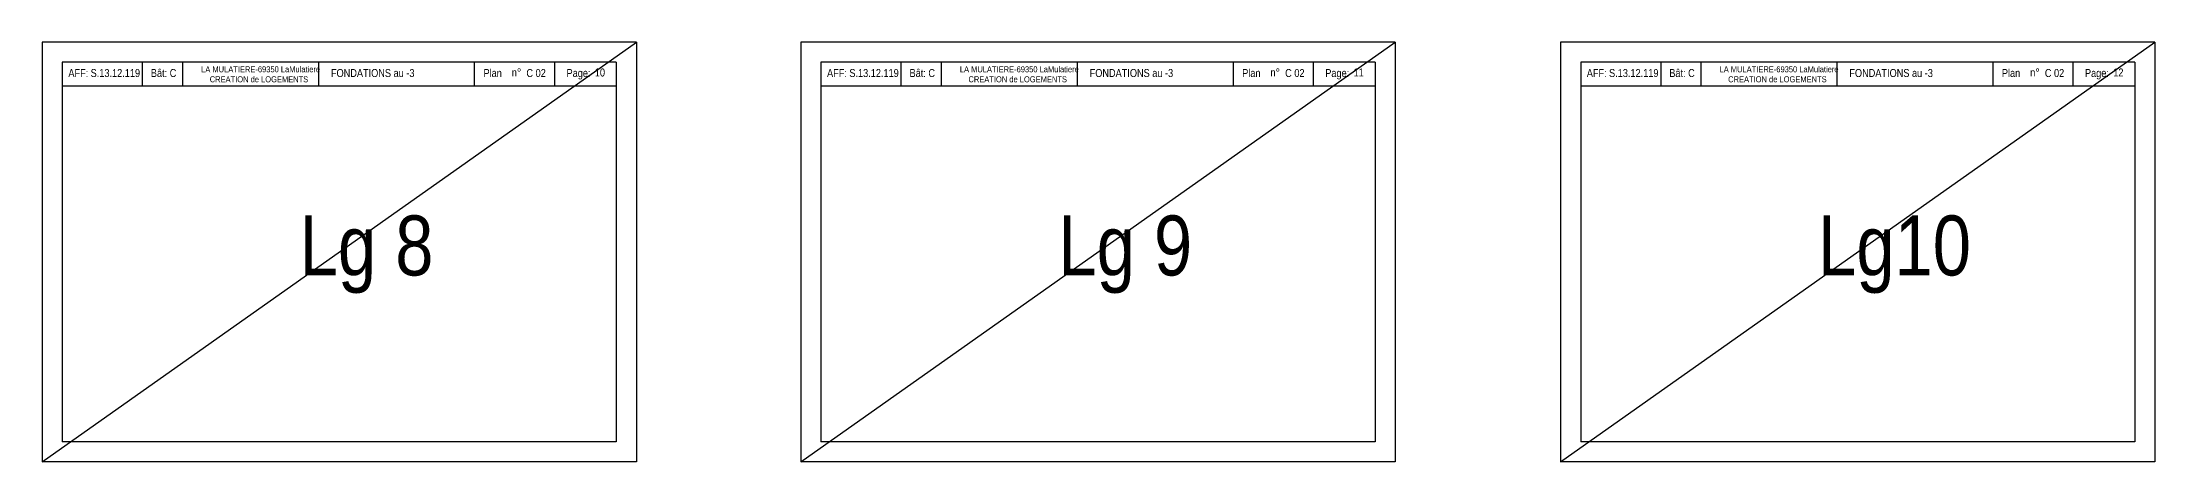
# Model space of a CAD drawing. Header units: centimetres. Extents: x -4990 to 114398, y -61489 to -12305.
# Drawn here: x 85120 to 90400, y -39133 to -38083 of the extents above; entities that cross this region are included whole.
import ezdxf

# ---------------------------------------------------------------- set-up
doc = ezdxf.new("R2010")
doc.units = ezdxf.units.CM
doc.header["$LTSCALE"] = 0.5
doc.layers.add('01_fenetres', color=171, linetype='CONTINUOUS')
doc.layers.add('01_texte', color=230, linetype='CONTINUOUS')
doc.styles.add('STYLE2', font='ARIALN.TTF')

msp = doc.modelspace()

# ---------------------------------------------------------------- linework, layer by layer
at = {"layer": '01_fenetres', "ltscale": 30}
for p, q in [((85169.5, -38133), (85169.5, -39083)), ((85169.5, -38133), (85169.5, -39083)), ((85169.5, -38133), (85169.5, -39083)), ((86554.5, -38133), (85169.5, -38133)), ((85369.5, -38133), (85369.5, -38193)), ((85470, -38133), (85470, -38193)), ((85810.173, -38133), (85810.173, -38193)), ((86200.368, -38193), (86200.368, -38133)), ((86400.368, -38193), (86400.368, -38133)), ((86554.5, -38133), (86554.5, -39083)), ((87066, -38133), (87066, -39083)), ((87066, -38133), (87066, -39083)), ((87066, -38133), (87066, -39083)), ((88451, -38133), (87066, -38133)), ((87266, -38133), (87266, -38193)), ((87366.5, -38133), (87366.5, -38193)), ((87706.673, -38133), (87706.673, -38193)), ((88096.868, -38193), (88096.868, -38133)), ((88296.868, -38193), (88296.868, -38133)), ((88451, -38133), (88451, -39083)), ((88965, -38133), (88965, -39083)), ((88965, -38133), (88965, -39083)), ((88965, -38133), (88965, -39083)), ((90350, -38133), (88965, -38133)), ((89165, -38133), (89165, -38193)), ((89265.5, -38133), (89265.5, -38193)), ((89605.673, -38133), (89605.673, -38193)), ((89995.868, -38193), (89995.868, -38133)), ((90195.868, -38193), (90195.868, -38133)), ((90350, -38133), (90350, -39083)), ((86554.5, -38193), (85169.5, -38193)), ((88451, -38193), (87066, -38193)), ((90350, -38193), (88965, -38193)), ((86554.5, -39083), (85169.5, -39083)), ((88451, -39083), (87066, -39083)), ((90350, -39083), (88965, -39083))]:
    msp.add_line(p, q, dxfattribs=at)
at = {"layer": '01_texte', "ltscale": 30}
for p, q in [((85119.5, -38083), (85119.5, -39133)), ((85119.5, -38083), (85119.5, -39133)), ((86604.5, -38083), (85119.5, -38083)), ((85119.5, -39133), (86604.5, -38083)), ((86604.5, -38083), (86604.5, -39133)), ((86604.5, -38083), (86604.5, -39133)), ((87016, -38083), (87016, -39133)), ((87016, -38083), (87016, -39133)), ((88501, -38083), (87016, -38083)), ((87016, -39133), (88501, -38083)), ((88501, -38083), (88501, -39133)), ((88501, -38083), (88501, -39133)), ((88915, -38083), (88915, -39133)), ((88915, -38083), (88915, -39133)), ((90400, -38083), (88915, -38083)), ((88915, -39133), (90400, -38083)), ((90400, -38083), (90400, -39133)), ((90400, -38083), (90400, -39133)), ((86604.5, -39133), (85119.5, -39133)), ((88501, -39133), (87016, -39133)), ((90400, -39133), (88915, -39133))]:
    msp.add_line(p, q, dxfattribs=at)

# ---------------------------------------------------------------- texts
at = {"layer": '01_texte', "style": 'STYLE2'}
for s, height, p in [('AFF:', 20, (85184.796, -38170.151)), ('S.13.12.119', 20, (85240.46, -38170.151)), ('Bât: C', 20, (85390.96, -38170.151)), ('LA MULATIERE-69350 LaMulatiere', 15, (85516.697, -38158.284)), ('CREATION de LOGEMENTS', 15, (85538.179, -38183.284)), ('FONDATIONS au -3', 20, (85841.118, -38170.151)), ('Plan', 20, (86222.413, -38170.151)), ('n%%D', 20, (86293.098, -38168.709)), (' C 02', 20, (86323.441, -38170.151)), ('Page:', 20, (86430.082, -38170.151)), ('10', 20, (86500.767, -38168.709)), ('AFF:', 20, (87081.296, -38170.151)), ('S.13.12.119', 20, (87136.96, -38170.151)), ('Bât: C', 20, (87287.46, -38170.151)), ('LA MULATIERE-69350 LaMulatiere', 15, (87413.197, -38158.284)), ('CREATION de LOGEMENTS', 15, (87434.679, -38183.284)), ('FONDATIONS au -3', 20, (87737.618, -38170.151)), ('Plan', 20, (88118.913, -38170.151)), ('n%%D', 20, (88189.598, -38168.709)), (' C 02', 20, (88219.941, -38170.151)), ('Page:', 20, (88326.582, -38170.151)), ('11', 20, (88397.267, -38168.709)), ('AFF:', 20, (88980.296, -38170.151)), ('S.13.12.119', 20, (89035.96, -38170.151)), ('Bât: C', 20, (89186.46, -38170.151)), ('LA MULATIERE-69350 LaMulatiere', 15, (89312.197, -38158.284)), ('CREATION de LOGEMENTS', 15, (89333.679, -38183.284)), ('FONDATIONS au -3', 20, (89636.618, -38170.151)), ('Plan', 20, (90017.913, -38170.151)), ('n%%D', 20, (90088.598, -38168.709)), (' C 02', 20, (90118.941, -38170.151)), ('Page:', 20, (90225.582, -38170.151)), ('12', 20, (90296.267, -38168.709)), ('Lg 8', 150, (85762.965, -38666.651)), ('Lg 9', 150, (87659.465, -38666.651)), ('Lg10', 150, (89558.465, -38666.651))]:
    msp.add_text(s, height=height, dxfattribs=at).set_placement(p)

doc.saveas('drawing.dxf')
